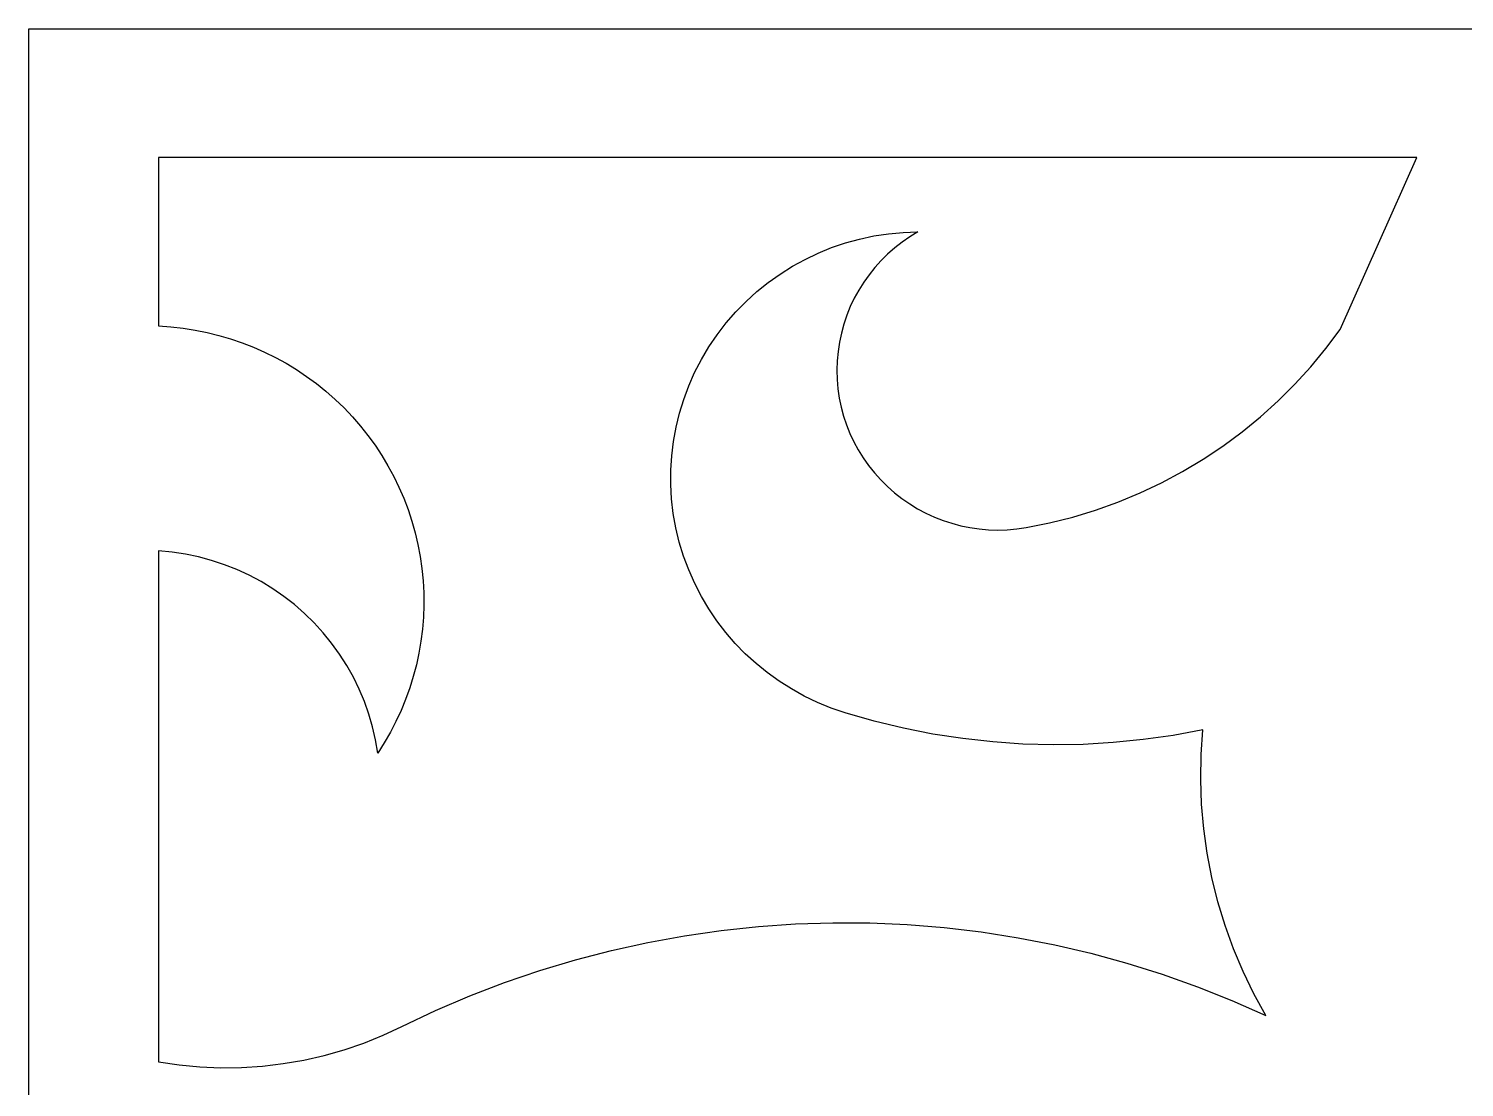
# Model space of a CAD drawing. Header units: centimetres. Extents: x -2.18 to 2.18, y -4.26 to 4.26.
# Drawn here: x -2.176 to -0.723, y 3.189 to 4.261 of the extents above; entities that cross this region are included whole.
import ezdxf

# ---------------------------------------------------------------- set-up
doc = ezdxf.new("R2010")
doc.units = ezdxf.units.CM
doc.header["$MEASUREMENT"] = 0
doc.layers.add('Layer 1', color=7, linetype='Continuous')

msp = doc.modelspace()

# ---------------------------------------------------------------- linework, layer by layer
at = {"layer": 'Layer 1', "color": 242}
for points, knots in [([(2.17582, -4.26054), (2.17582, -4.26054), (2.17582, 4.26053), (2.17582, 4.26053), (2.17582, 4.26053), (2.17582, 4.26053), (-2.17581, 4.26053), (-2.17581, 4.26053), (-2.17581, 4.26053), (-2.17581, 4.26053), (-2.17581, -4.26054), (-2.17581, -4.26054), (-2.17581, -4.26054), (-2.17581, -4.26054), (2.17582, -4.26054), (2.17582, -4.26054)], [0, 0, 0, 0, 0.2, 0.2, 0.2, 0.2, 0.4, 0.4, 0.4, 0.4, 0.6, 0.6, 0.6, 0.6, 1, 1, 1, 1]), ([(-0.93612, 3.28355), (-0.93612, 3.28355), (-0.92403, 3.26152), (-0.92403, 3.26152), (-0.92403, 3.26152), (-0.92403, 3.26152), (-0.95848, 3.27679), (-0.95848, 3.27679), (-0.95848, 3.27679), (-0.95848, 3.27679), (-0.99343, 3.29074), (-0.99343, 3.29074), (-0.99343, 3.29074), (-0.99343, 3.29074), (-1.02891, 3.30337), (-1.02891, 3.30337), (-1.02891, 3.30337), (-1.02891, 3.30337), (-1.06478, 3.31467), (-1.06478, 3.31467), (-1.06478, 3.31467), (-1.06478, 3.31467), (-1.10107, 3.32462), (-1.10107, 3.32462), (-1.10107, 3.32462), (-1.10107, 3.32462), (-1.13776, 3.33321), (-1.13776, 3.33321), (-1.13776, 3.33321), (-1.13776, 3.33321), (-1.17475, 3.34043), (-1.17475, 3.34043), (-1.17475, 3.34043), (-1.17475, 3.34043), (-1.21203, 3.34627), (-1.21203, 3.34627), (-1.21203, 3.34627), (-1.21203, 3.34627), (-1.24947, 3.35071), (-1.24947, 3.35071), (-1.24947, 3.35071), (-1.24947, 3.35071), (-1.28705, 3.35375), (-1.28705, 3.35375), (-1.28705, 3.35375), (-1.28705, 3.35375), (-1.32469, 3.35539), (-1.32469, 3.35539), (-1.32469, 3.35539), (-1.32469, 3.35539), (-1.36236, 3.35562), (-1.36236, 3.35562), (-1.36236, 3.35562), (-1.36236, 3.35562), (-1.40001, 3.35444), (-1.40001, 3.35444), (-1.40001, 3.35444), (-1.40001, 3.35444), (-1.43758, 3.35185), (-1.43758, 3.35185), (-1.43758, 3.35185), (-1.43758, 3.35185), (-1.47506, 3.34787), (-1.47506, 3.34787), (-1.47506, 3.34787), (-1.47506, 3.34787), (-1.51241, 3.34248), (-1.51241, 3.34248), (-1.51241, 3.34248), (-1.51241, 3.34248), (-1.54952, 3.3357), (-1.54952, 3.3357), (-1.54952, 3.3357), (-1.54952, 3.3357), (-1.58631, 3.32755), (-1.58631, 3.32755), (-1.58631, 3.32755), (-1.58631, 3.32755), (-1.62274, 3.31803), (-1.62274, 3.31803), (-1.62274, 3.31803), (-1.62274, 3.31803), (-1.65877, 3.30718), (-1.65877, 3.30718), (-1.65877, 3.30718), (-1.65877, 3.30718), (-1.69438, 3.29498), (-1.69438, 3.29498), (-1.69438, 3.29498), (-1.69438, 3.29498), (-1.72949, 3.28146), (-1.72949, 3.28146), (-1.72949, 3.28146), (-1.72949, 3.28146), (-1.76408, 3.26663), (-1.76408, 3.26663), (-1.76408, 3.26663), (-1.76408, 3.26663), (-1.79814, 3.25049), (-1.79814, 3.25049), (-1.79814, 3.25049), (-1.79814, 3.25049), (-1.81725, 3.24162), (-1.81725, 3.24162), (-1.81725, 3.24162), (-1.81725, 3.24162), (-1.8368, 3.23377), (-1.8368, 3.23377), (-1.8368, 3.23377), (-1.8368, 3.23377), (-1.85674, 3.22696), (-1.85674, 3.22696), (-1.85674, 3.22696), (-1.85674, 3.22696), (-1.87703, 3.22121), (-1.87703, 3.22121), (-1.87703, 3.22121), (-1.87703, 3.22121), (-1.8976, 3.21653), (-1.8976, 3.21653), (-1.8976, 3.21653), (-1.8976, 3.21653), (-1.91839, 3.21295), (-1.91839, 3.21295), (-1.91839, 3.21295), (-1.91839, 3.21295), (-1.93931, 3.21046), (-1.93931, 3.21046), (-1.93931, 3.21046), (-1.93931, 3.21046), (-1.96037, 3.20908), (-1.96037, 3.20908), (-1.96037, 3.20908), (-1.96037, 3.20908), (-1.98149, 3.20882), (-1.98149, 3.20882), (-1.98149, 3.20882), (-1.98149, 3.20882), (-2.00254, 3.20966), (-2.00254, 3.20966), (-2.00254, 3.20966), (-2.00254, 3.20966), (-2.02356, 3.21161), (-2.02356, 3.21161), (-2.02356, 3.21161), (-2.02356, 3.21161), (-2.04442, 3.21467), (-2.04442, 3.21467), (-2.04442, 3.21467), (-2.04442, 3.21467), (-2.04442, 3.73203), (-2.04442, 3.73203), (-2.04442, 3.73203), (-2.04442, 3.73203), (-2.03076, 3.73074), (-2.03076, 3.73074), (-2.03076, 3.73074), (-2.03076, 3.73074), (-2.01726, 3.72868), (-2.01726, 3.72868), (-2.01726, 3.72868), (-2.01726, 3.72868), (-2.00389, 3.72586), (-2.00389, 3.72586), (-2.00389, 3.72586), (-2.00389, 3.72586), (-1.99072, 3.72231), (-1.99072, 3.72231), (-1.99072, 3.72231), (-1.99072, 3.72231), (-1.97778, 3.71802), (-1.97778, 3.71802), (-1.97778, 3.71802), (-1.97778, 3.71802), (-1.9651, 3.713), (-1.9651, 3.713), (-1.9651, 3.713), (-1.9651, 3.713), (-1.95271, 3.70727), (-1.95271, 3.70727), (-1.95271, 3.70727), (-1.95271, 3.70727), (-1.94066, 3.70082), (-1.94066, 3.70082), (-1.94066, 3.70082), (-1.94066, 3.70082), (-1.92896, 3.69371), (-1.92896, 3.69371), (-1.92896, 3.69371), (-1.92896, 3.69371), (-1.91773, 3.68596), (-1.91773, 3.68596), (-1.91773, 3.68596), (-1.91773, 3.68596), (-1.90699, 3.67761), (-1.90699, 3.67761), (-1.90699, 3.67761), (-1.90699, 3.67761), (-1.89677, 3.66869), (-1.89677, 3.66869), (-1.89677, 3.66869), (-1.89677, 3.66869), (-1.88705, 3.65919), (-1.88705, 3.65919), (-1.88705, 3.65919), (-1.88705, 3.65919), (-1.87789, 3.64915), (-1.87789, 3.64915), (-1.87789, 3.64915), (-1.87789, 3.64915), (-1.86932, 3.6386), (-1.86932, 3.6386), (-1.86932, 3.6386), (-1.86932, 3.6386), (-1.86134, 3.62755), (-1.86134, 3.62755), (-1.86134, 3.62755), (-1.86134, 3.62755), (-1.85401, 3.61607), (-1.85401, 3.61607), (-1.85401, 3.61607), (-1.85401, 3.61607), (-1.84737, 3.60422), (-1.84737, 3.60422), (-1.84737, 3.60422), (-1.84737, 3.60422), (-1.84146, 3.59204), (-1.84146, 3.59204), (-1.84146, 3.59204), (-1.84146, 3.59204), (-1.83624, 3.57956), (-1.83624, 3.57956), (-1.83624, 3.57956), (-1.83624, 3.57956), (-1.83174, 3.5668), (-1.83174, 3.5668), (-1.83174, 3.5668), (-1.83174, 3.5668), (-1.82796, 3.55379), (-1.82796, 3.55379), (-1.82796, 3.55379), (-1.82796, 3.55379), (-1.82494, 3.54057), (-1.82494, 3.54057), (-1.82494, 3.54057), (-1.82494, 3.54057), (-1.82271, 3.52717), (-1.82271, 3.52717), (-1.82271, 3.52717), (-1.82271, 3.52717), (-1.81604, 3.53763), (-1.81604, 3.53763), (-1.81604, 3.53763), (-1.81604, 3.53763), (-1.8099, 3.54832), (-1.8099, 3.54832), (-1.8099, 3.54832), (-1.8099, 3.54832), (-1.80425, 3.55925), (-1.80425, 3.55925), (-1.80425, 3.55925), (-1.80425, 3.55925), (-1.79909, 3.57038), (-1.79909, 3.57038), (-1.79909, 3.57038), (-1.79909, 3.57038), (-1.79446, 3.58171), (-1.79446, 3.58171), (-1.79446, 3.58171), (-1.79446, 3.58171), (-1.79032, 3.59321), (-1.79032, 3.59321), (-1.79032, 3.59321), (-1.79032, 3.59321), (-1.78671, 3.60487), (-1.78671, 3.60487), (-1.78671, 3.60487), (-1.78671, 3.60487), (-1.78359, 3.61667), (-1.78359, 3.61667), (-1.78359, 3.61667), (-1.78359, 3.61667), (-1.78102, 3.62859), (-1.78102, 3.62859), (-1.78102, 3.62859), (-1.78102, 3.62859), (-1.77896, 3.64062), (-1.77896, 3.64062), (-1.77896, 3.64062), (-1.77896, 3.64062), (-1.77744, 3.65274), (-1.77744, 3.65274), (-1.77744, 3.65274), (-1.77744, 3.65274), (-1.77646, 3.66493), (-1.77646, 3.66493), (-1.77646, 3.66493), (-1.77646, 3.66493), (-1.77603, 3.67717), (-1.77603, 3.67717), (-1.77603, 3.67717), (-1.77603, 3.67717), (-1.77613, 3.68945), (-1.77613, 3.68945), (-1.77613, 3.68945), (-1.77613, 3.68945), (-1.77676, 3.70174), (-1.77676, 3.70174), (-1.77676, 3.70174), (-1.77676, 3.70174), (-1.77797, 3.71404), (-1.77797, 3.71404), (-1.77797, 3.71404), (-1.77797, 3.71404), (-1.77971, 3.72628), (-1.77971, 3.72628), (-1.77971, 3.72628), (-1.77971, 3.72628), (-1.78201, 3.73838), (-1.78201, 3.73838), (-1.78201, 3.73838), (-1.78201, 3.73838), (-1.7848, 3.75034), (-1.7848, 3.75034), (-1.7848, 3.75034), (-1.7848, 3.75034), (-1.78815, 3.76213), (-1.78815, 3.76213), (-1.78815, 3.76213), (-1.78815, 3.76213), (-1.792, 3.77375), (-1.792, 3.77375), (-1.792, 3.77375), (-1.792, 3.77375), (-1.79633, 3.78518), (-1.79633, 3.78518), (-1.79633, 3.78518), (-1.79633, 3.78518), (-1.80119, 3.79639), (-1.80119, 3.79639), (-1.80119, 3.79639), (-1.80119, 3.79639), (-1.80651, 3.80738), (-1.80651, 3.80738), (-1.80651, 3.80738), (-1.80651, 3.80738), (-1.81233, 3.81813), (-1.81233, 3.81813), (-1.81233, 3.81813), (-1.81233, 3.81813), (-1.8186, 3.82862), (-1.8186, 3.82862), (-1.8186, 3.82862), (-1.8186, 3.82862), (-1.82537, 3.83883), (-1.82537, 3.83883), (-1.82537, 3.83883), (-1.82537, 3.83883), (-1.83256, 3.84876), (-1.83256, 3.84876), (-1.83256, 3.84876), (-1.83256, 3.84876), (-1.84021, 3.85838), (-1.84021, 3.85838), (-1.84021, 3.85838), (-1.84021, 3.85838), (-1.84829, 3.86769), (-1.84829, 3.86769), (-1.84829, 3.86769), (-1.84829, 3.86769), (-1.8568, 3.87665), (-1.8568, 3.87665), (-1.8568, 3.87665), (-1.8568, 3.87665), (-1.86574, 3.88527), (-1.86574, 3.88527), (-1.86574, 3.88527), (-1.86574, 3.88527), (-1.87506, 3.89348), (-1.87506, 3.89348), (-1.87506, 3.89348), (-1.87506, 3.89348), (-1.88472, 3.90126), (-1.88472, 3.90126), (-1.88472, 3.90126), (-1.88472, 3.90126), (-1.89464, 3.90857), (-1.89464, 3.90857), (-1.89464, 3.90857), (-1.89464, 3.90857), (-1.90489, 3.91544), (-1.90489, 3.91544), (-1.90489, 3.91544), (-1.90489, 3.91544), (-1.9154, 3.92183), (-1.9154, 3.92183), (-1.9154, 3.92183), (-1.9154, 3.92183), (-1.92617, 3.92777), (-1.92617, 3.92777), (-1.92617, 3.92777), (-1.92617, 3.92777), (-1.93718, 3.93322), (-1.93718, 3.93322), (-1.93718, 3.93322), (-1.93718, 3.93322), (-1.94841, 3.93818), (-1.94841, 3.93818), (-1.94841, 3.93818), (-1.94841, 3.93818), (-1.95988, 3.94266), (-1.95988, 3.94266), (-1.95988, 3.94266), (-1.95988, 3.94266), (-1.9715, 3.94664), (-1.9715, 3.94664), (-1.9715, 3.94664), (-1.9715, 3.94664), (-1.98333, 3.95011), (-1.98333, 3.95011), (-1.98333, 3.95011), (-1.98333, 3.95011), (-1.99528, 3.95307), (-1.99528, 3.95307), (-1.99528, 3.95307), (-1.99528, 3.95307), (-2.0074, 3.95551), (-2.0074, 3.95551), (-2.0074, 3.95551), (-2.0074, 3.95551), (-2.01962, 3.95743), (-2.01962, 3.95743), (-2.01962, 3.95743), (-2.01962, 3.95743), (-2.03197, 3.95881), (-2.03197, 3.95881), (-2.03197, 3.95881), (-2.03197, 3.95881), (-2.04442, 3.95965), (-2.04442, 3.95965), (-2.04442, 3.95965), (-2.04442, 3.95965), (-2.04442, 4.13032), (-2.04442, 4.13032), (-2.04442, 4.13032), (-2.04442, 4.13032), (-0.77139, 4.13032), (-0.77139, 4.13032), (-0.77139, 4.13032), (-0.77139, 4.13032), (-0.84894, 3.95622), (-0.84894, 3.95622), (-0.84894, 3.95622), (-0.84894, 3.95622), (-0.86329, 3.93693), (-0.86329, 3.93693), (-0.86329, 3.93693), (-0.86329, 3.93693), (-0.8786, 3.91839), (-0.8786, 3.91839), (-0.8786, 3.91839), (-0.8786, 3.91839), (-0.89476, 3.90064), (-0.89476, 3.90064), (-0.89476, 3.90064), (-0.89476, 3.90064), (-0.91178, 3.88369), (-0.91178, 3.88369), (-0.91178, 3.88369), (-0.91178, 3.88369), (-0.92961, 3.8676), (-0.92961, 3.8676), (-0.92961, 3.8676), (-0.92961, 3.8676), (-0.9482, 3.85237), (-0.9482, 3.85237), (-0.9482, 3.85237), (-0.9482, 3.85237), (-0.96758, 3.83806), (-0.96758, 3.83806), (-0.96758, 3.83806), (-0.96758, 3.83806), (-0.98765, 3.82467), (-0.98765, 3.82467), (-0.98765, 3.82467), (-0.98765, 3.82467), (-1.00838, 3.81228), (-1.00838, 3.81228), (-1.00838, 3.81228), (-1.00838, 3.81228), (-1.02966, 3.80092), (-1.02966, 3.80092), (-1.02966, 3.80092), (-1.02966, 3.80092), (-1.05144, 3.79064), (-1.05144, 3.79064), (-1.05144, 3.79064), (-1.05144, 3.79064), (-1.07371, 3.78142), (-1.07371, 3.78142), (-1.07371, 3.78142), (-1.07371, 3.78142), (-1.09637, 3.77329), (-1.09637, 3.77329), (-1.09637, 3.77329), (-1.09637, 3.77329), (-1.11946, 3.76626), (-1.11946, 3.76626), (-1.11946, 3.76626), (-1.11946, 3.76626), (-1.14285, 3.76036), (-1.14285, 3.76036), (-1.14285, 3.76036), (-1.14285, 3.76036), (-1.1666, 3.75559), (-1.1666, 3.75559), (-1.1666, 3.75559), (-1.1666, 3.75559), (-1.17612, 3.7542), (-1.17612, 3.7542), (-1.17612, 3.7542), (-1.17612, 3.7542), (-1.18568, 3.75337), (-1.18568, 3.75337), (-1.18568, 3.75337), (-1.18568, 3.75337), (-1.19521, 3.7531), (-1.19521, 3.7531), (-1.19521, 3.7531), (-1.19521, 3.7531), (-1.2047, 3.75339), (-1.2047, 3.75339), (-1.2047, 3.75339), (-1.2047, 3.75339), (-1.21413, 3.75421), (-1.21413, 3.75421), (-1.21413, 3.75421), (-1.21413, 3.75421), (-1.22346, 3.75557), (-1.22346, 3.75557), (-1.22346, 3.75557), (-1.22346, 3.75557), (-1.23269, 3.75746), (-1.23269, 3.75746), (-1.23269, 3.75746), (-1.23269, 3.75746), (-1.24178, 3.75988), (-1.24178, 3.75988), (-1.24178, 3.75988), (-1.24178, 3.75988), (-1.25072, 3.76281), (-1.25072, 3.76281), (-1.25072, 3.76281), (-1.25072, 3.76281), (-1.25949, 3.76625), (-1.25949, 3.76625), (-1.25949, 3.76625), (-1.25949, 3.76625), (-1.26806, 3.7702), (-1.26806, 3.7702), (-1.26806, 3.7702), (-1.26806, 3.7702), (-1.27641, 3.77463), (-1.27641, 3.77463), (-1.27641, 3.77463), (-1.27641, 3.77463), (-1.28448, 3.77956), (-1.28448, 3.77956), (-1.28448, 3.77956), (-1.28448, 3.77956), (-1.2923, 3.78497), (-1.2923, 3.78497), (-1.2923, 3.78497), (-1.2923, 3.78497), (-1.29982, 3.79085), (-1.29982, 3.79085), (-1.29982, 3.79085), (-1.29982, 3.79085), (-1.30702, 3.79721), (-1.30702, 3.79721), (-1.30702, 3.79721), (-1.30702, 3.79721), (-1.31382, 3.80397), (-1.31382, 3.80397), (-1.31382, 3.80397), (-1.31382, 3.80397), (-1.32019, 3.81107), (-1.32019, 3.81107), (-1.32019, 3.81107), (-1.32019, 3.81107), (-1.3261, 3.81849), (-1.3261, 3.81849), (-1.3261, 3.81849), (-1.3261, 3.81849), (-1.33152, 3.82622), (-1.33152, 3.82622), (-1.33152, 3.82622), (-1.33152, 3.82622), (-1.33645, 3.83421), (-1.33645, 3.83421), (-1.33645, 3.83421), (-1.33645, 3.83421), (-1.34092, 3.84245), (-1.34092, 3.84245), (-1.34092, 3.84245), (-1.34092, 3.84245), (-1.34489, 3.85093), (-1.34489, 3.85093), (-1.34489, 3.85093), (-1.34489, 3.85093), (-1.34837, 3.85961), (-1.34837, 3.85961), (-1.34837, 3.85961), (-1.34837, 3.85961), (-1.3513, 3.86847), (-1.3513, 3.86847), (-1.3513, 3.86847), (-1.3513, 3.86847), (-1.35376, 3.87749), (-1.35376, 3.87749), (-1.35376, 3.87749), (-1.35376, 3.87749), (-1.35566, 3.88666), (-1.35566, 3.88666), (-1.35566, 3.88666), (-1.35566, 3.88666), (-1.35701, 3.89594), (-1.35701, 3.89594), (-1.35701, 3.89594), (-1.35701, 3.89594), (-1.35787, 3.90531), (-1.35787, 3.90531), (-1.35787, 3.90531), (-1.35787, 3.90531), (-1.35813, 3.91475), (-1.35813, 3.91475), (-1.35813, 3.91475), (-1.35813, 3.91475), (-1.35783, 3.92424), (-1.35783, 3.92424), (-1.35783, 3.92424), (-1.35783, 3.92424), (-1.35698, 3.93376), (-1.35698, 3.93376), (-1.35698, 3.93376), (-1.35698, 3.93376), (-1.35556, 3.94321), (-1.35556, 3.94321), (-1.35556, 3.94321), (-1.35556, 3.94321), (-1.35359, 3.95251), (-1.35359, 3.95251), (-1.35359, 3.95251), (-1.35359, 3.95251), (-1.3511, 3.96162), (-1.3511, 3.96162), (-1.3511, 3.96162), (-1.3511, 3.96162), (-1.34808, 3.97054), (-1.34808, 3.97054), (-1.34808, 3.97054), (-1.34808, 3.97054), (-1.34453, 3.97925), (-1.34453, 3.97925), (-1.34453, 3.97925), (-1.34453, 3.97925), (-1.34052, 3.98771), (-1.34052, 3.98771), (-1.34052, 3.98771), (-1.34052, 3.98771), (-1.33602, 3.99591), (-1.33602, 3.99591), (-1.33602, 3.99591), (-1.33602, 3.99591), (-1.33103, 4.00385), (-1.33103, 4.00385), (-1.33103, 4.00385), (-1.33103, 4.00385), (-1.32561, 4.01148), (-1.32561, 4.01148), (-1.32561, 4.01148), (-1.32561, 4.01148), (-1.31976, 4.01879), (-1.31976, 4.01879), (-1.31976, 4.01879), (-1.31976, 4.01879), (-1.31346, 4.02577), (-1.31346, 4.02577), (-1.31346, 4.02577), (-1.31346, 4.02577), (-1.30676, 4.03239), (-1.30676, 4.03239), (-1.30676, 4.03239), (-1.30676, 4.03239), (-1.29966, 4.03863), (-1.29966, 4.03863), (-1.29966, 4.03863), (-1.29966, 4.03863), (-1.29217, 4.04448), (-1.29217, 4.04448), (-1.29217, 4.04448), (-1.29217, 4.04448), (-1.28432, 4.0499), (-1.28432, 4.0499), (-1.28432, 4.0499), (-1.28432, 4.0499), (-1.27608, 4.05489), (-1.27608, 4.05489), (-1.27608, 4.05489), (-1.27608, 4.05489), (-1.29115, 4.05438), (-1.29115, 4.05438), (-1.29115, 4.05438), (-1.29115, 4.05438), (-1.30606, 4.05298), (-1.30606, 4.05298), (-1.30606, 4.05298), (-1.30606, 4.05298), (-1.32078, 4.05072), (-1.32078, 4.05072), (-1.32078, 4.05072), (-1.32078, 4.05072), (-1.33527, 4.04761), (-1.33527, 4.04761), (-1.33527, 4.04761), (-1.33527, 4.04761), (-1.34949, 4.04367), (-1.34949, 4.04367), (-1.34949, 4.04367), (-1.34949, 4.04367), (-1.36345, 4.03893), (-1.36345, 4.03893), (-1.36345, 4.03893), (-1.36345, 4.03893), (-1.37705, 4.03339), (-1.37705, 4.03339), (-1.37705, 4.03339), (-1.37705, 4.03339), (-1.39032, 4.02708), (-1.39032, 4.02708), (-1.39032, 4.02708), (-1.39032, 4.02708), (-1.40319, 4.02001), (-1.40319, 4.02001), (-1.40319, 4.02001), (-1.40319, 4.02001), (-1.41561, 4.01219), (-1.41561, 4.01219), (-1.41561, 4.01219), (-1.41561, 4.01219), (-1.4276, 4.00367), (-1.4276, 4.00367), (-1.4276, 4.00367), (-1.4276, 4.00367), (-1.43906, 3.99443), (-1.43906, 3.99443), (-1.43906, 3.99443), (-1.43906, 3.99443), (-1.45, 3.98451), (-1.45, 3.98451), (-1.45, 3.98451), (-1.45, 3.98451), (-1.46038, 3.97392), (-1.46038, 3.97392), (-1.46038, 3.97392), (-1.46038, 3.97392), (-1.47013, 3.96268), (-1.47013, 3.96268), (-1.47013, 3.96268), (-1.47013, 3.96268), (-1.47927, 3.9508), (-1.47927, 3.9508), (-1.47927, 3.9508), (-1.47927, 3.9508), (-1.48767, 3.93841), (-1.48767, 3.93841), (-1.48767, 3.93841), (-1.48767, 3.93841), (-1.49526, 3.92562), (-1.49526, 3.92562), (-1.49526, 3.92562), (-1.49526, 3.92562), (-1.50203, 3.91248), (-1.50203, 3.91248), (-1.50203, 3.91248), (-1.50203, 3.91248), (-1.50797, 3.89902), (-1.50797, 3.89902), (-1.50797, 3.89902), (-1.50797, 3.89902), (-1.5131, 3.88528), (-1.5131, 3.88528), (-1.5131, 3.88528), (-1.5131, 3.88528), (-1.5174, 3.8713), (-1.5174, 3.8713), (-1.5174, 3.8713), (-1.5174, 3.8713), (-1.52085, 3.85712), (-1.52085, 3.85712), (-1.52085, 3.85712), (-1.52085, 3.85712), (-1.52344, 3.84278), (-1.52344, 3.84278), (-1.52344, 3.84278), (-1.52344, 3.84278), (-1.52522, 3.8283), (-1.52522, 3.8283), (-1.52522, 3.8283), (-1.52522, 3.8283), (-1.5261, 3.81374), (-1.5261, 3.81374), (-1.5261, 3.81374), (-1.5261, 3.81374), (-1.52614, 3.79913), (-1.52614, 3.79913), (-1.52614, 3.79913), (-1.52614, 3.79913), (-1.52532, 3.7845), (-1.52532, 3.7845), (-1.52532, 3.7845), (-1.52532, 3.7845), (-1.52361, 3.7699), (-1.52361, 3.7699), (-1.52361, 3.7699), (-1.52361, 3.7699), (-1.52101, 3.75537), (-1.52101, 3.75537), (-1.52101, 3.75537), (-1.52101, 3.75537), (-1.51756, 3.74094), (-1.51756, 3.74094), (-1.51756, 3.74094), (-1.51756, 3.74094), (-1.5132, 3.72665), (-1.5132, 3.72665), (-1.5132, 3.72665), (-1.5132, 3.72665), (-1.50797, 3.71265), (-1.50797, 3.71265), (-1.50797, 3.71265), (-1.50797, 3.71265), (-1.50196, 3.69906), (-1.50196, 3.69906), (-1.50196, 3.69906), (-1.50196, 3.69906), (-1.4952, 3.68591), (-1.4952, 3.68591), (-1.4952, 3.68591), (-1.4952, 3.68591), (-1.48767, 3.67325), (-1.48767, 3.67325), (-1.48767, 3.67325), (-1.48767, 3.67325), (-1.47943, 3.66109), (-1.47943, 3.66109), (-1.47943, 3.66109), (-1.47943, 3.66109), (-1.47053, 3.64945), (-1.47053, 3.64945), (-1.47053, 3.64945), (-1.47053, 3.64945), (-1.46094, 3.63837), (-1.46094, 3.63837), (-1.46094, 3.63837), (-1.46094, 3.63837), (-1.45076, 3.62787), (-1.45076, 3.62787), (-1.45076, 3.62787), (-1.45076, 3.62787), (-1.43995, 3.61798), (-1.43995, 3.61798), (-1.43995, 3.61798), (-1.43995, 3.61798), (-1.42855, 3.60873), (-1.42855, 3.60873), (-1.42855, 3.60873), (-1.42855, 3.60873), (-1.41663, 3.60014), (-1.41663, 3.60014), (-1.41663, 3.60014), (-1.41663, 3.60014), (-1.40418, 3.59224), (-1.40418, 3.59224), (-1.40418, 3.59224), (-1.40418, 3.59224), (-1.39127, 3.58505), (-1.39127, 3.58505), (-1.39127, 3.58505), (-1.39127, 3.58505), (-1.37787, 3.5786), (-1.37787, 3.5786), (-1.37787, 3.5786), (-1.37787, 3.5786), (-1.36404, 3.57293), (-1.36404, 3.57293), (-1.36404, 3.57293), (-1.36404, 3.57293), (-1.34978, 3.56807), (-1.34978, 3.56807), (-1.34978, 3.56807), (-1.34978, 3.56807), (-1.32045, 3.55966), (-1.32045, 3.55966), (-1.32045, 3.55966), (-1.32045, 3.55966), (-1.29082, 3.55251), (-1.29082, 3.55251), (-1.29082, 3.55251), (-1.29082, 3.55251), (-1.2609, 3.5466), (-1.2609, 3.5466), (-1.2609, 3.5466), (-1.2609, 3.5466), (-1.23072, 3.54195), (-1.23072, 3.54195), (-1.23072, 3.54195), (-1.23072, 3.54195), (-1.2004, 3.53858), (-1.2004, 3.53858), (-1.2004, 3.53858), (-1.2004, 3.53858), (-1.16995, 3.53648), (-1.16995, 3.53648), (-1.16995, 3.53648), (-1.16995, 3.53648), (-1.13944, 3.53567), (-1.13944, 3.53567), (-1.13944, 3.53567), (-1.13944, 3.53567), (-1.10892, 3.53614), (-1.10892, 3.53614), (-1.10892, 3.53614), (-1.10892, 3.53614), (-1.07844, 3.53789), (-1.07844, 3.53789), (-1.07844, 3.53789), (-1.07844, 3.53789), (-1.04809, 3.54093), (-1.04809, 3.54093), (-1.04809, 3.54093), (-1.04809, 3.54093), (-1.01787, 3.54522), (-1.01787, 3.54522), (-1.01787, 3.54522), (-1.01787, 3.54522), (-0.98785, 3.5508), (-0.98785, 3.5508), (-0.98785, 3.5508), (-0.98785, 3.5508), (-0.98956, 3.52577), (-0.98956, 3.52577), (-0.98956, 3.52577), (-0.98956, 3.52577), (-0.98999, 3.50072), (-0.98999, 3.50072), (-0.98999, 3.50072), (-0.98999, 3.50072), (-0.9891, 3.47567), (-0.9891, 3.47567), (-0.9891, 3.47567), (-0.9891, 3.47567), (-0.9869, 3.45069), (-0.9869, 3.45069), (-0.9869, 3.45069), (-0.9869, 3.45069), (-0.98342, 3.42585), (-0.98342, 3.42585), (-0.98342, 3.42585), (-0.98342, 3.42585), (-0.97865, 3.40123), (-0.97865, 3.40123), (-0.97865, 3.40123), (-0.97865, 3.40123), (-0.97261, 3.3769), (-0.97261, 3.3769), (-0.97261, 3.3769), (-0.97261, 3.3769), (-0.96532, 3.35289), (-0.96532, 3.35289), (-0.96532, 3.35289), (-0.96532, 3.35289), (-0.95678, 3.32928), (-0.95678, 3.32928), (-0.95678, 3.32928), (-0.95678, 3.32928), (-0.94705, 3.30615), (-0.94705, 3.30615), (-0.94705, 3.30615), (-0.94705, 3.30615), (-0.93612, 3.28355), (-0.93612, 3.28355)], [0, 0, 0, 0, 0.0040161, 0.0040161, 0.0040161, 0.0040161, 0.0080321, 0.0080321, 0.0080321, 0.0080321, 0.0120482, 0.0120482, 0.0120482, 0.0120482, 0.0160643, 0.0160643, 0.0160643, 0.0160643, 0.0200803, 0.0200803, 0.0200803, 0.0200803, 0.0240964, 0.0240964, 0.0240964, 0.0240964, 0.0281124, 0.0281124, 0.0281124, 0.0281124, 0.0321285, 0.0321285, 0.0321285, 0.0321285, 0.0361446, 0.0361446, 0.0361446, 0.0361446, 0.0401606, 0.0401606, 0.0401606, 0.0401606, 0.0441767, 0.0441767, 0.0441767, 0.0441767, 0.0481928, 0.0481928, 0.0481928, 0.0481928, 0.0522088, 0.0522088, 0.0522088, 0.0522088, 0.0562249, 0.0562249, 0.0562249, 0.0562249, 0.060241, 0.060241, 0.060241, 0.060241, 0.064257, 0.064257, 0.064257, 0.064257, 0.0682731, 0.0682731, 0.0682731, 0.0682731, 0.0722892, 0.0722892, 0.0722892, 0.0722892, 0.0763052, 0.0763052, 0.0763052, 0.0763052, 0.0803213, 0.0803213, 0.0803213, 0.0803213, 0.0843373, 0.0843373, 0.0843373, 0.0843373, 0.0883534, 0.0883534, 0.0883534, 0.0883534, 0.0923695, 0.0923695, 0.0923695, 0.0923695, 0.0963855, 0.0963855, 0.0963855, 0.0963855, 0.1004016, 0.1004016, 0.1004016, 0.1004016, 0.1044177, 0.1044177, 0.1044177, 0.1044177, 0.1084337, 0.1084337, 0.1084337, 0.1084337, 0.1124498, 0.1124498, 0.1124498, 0.1124498, 0.1164659, 0.1164659, 0.1164659, 0.1164659, 0.1204819, 0.1204819, 0.1204819, 0.1204819, 0.124498, 0.124498, 0.124498, 0.124498, 0.1285141, 0.1285141, 0.1285141, 0.1285141, 0.1325301, 0.1325301, 0.1325301, 0.1325301, 0.1365462, 0.1365462, 0.1365462, 0.1365462, 0.1405622, 0.1405622, 0.1405622, 0.1405622, 0.1445783, 0.1445783, 0.1445783, 0.1445783, 0.1485944, 0.1485944, 0.1485944, 0.1485944, 0.1526104, 0.1526104, 0.1526104, 0.1526104, 0.1566265, 0.1566265, 0.1566265, 0.1566265, 0.1606426, 0.1606426, 0.1606426, 0.1606426, 0.1646586, 0.1646586, 0.1646586, 0.1646586, 0.1686747, 0.1686747, 0.1686747, 0.1686747, 0.1726908, 0.1726908, 0.1726908, 0.1726908, 0.1767068, 0.1767068, 0.1767068, 0.1767068, 0.1807229, 0.1807229, 0.1807229, 0.1807229, 0.184739, 0.184739, 0.184739, 0.184739, 0.188755, 0.188755, 0.188755, 0.188755, 0.1927711, 0.1927711, 0.1927711, 0.1927711, 0.1967871, 0.1967871, 0.1967871, 0.1967871, 0.2008032, 0.2008032, 0.2008032, 0.2008032, 0.2048193, 0.2048193, 0.2048193, 0.2048193, 0.2088353, 0.2088353, 0.2088353, 0.2088353, 0.2128514, 0.2128514, 0.2128514, 0.2128514, 0.2168675, 0.2168675, 0.2168675, 0.2168675, 0.2208835, 0.2208835, 0.2208835, 0.2208835, 0.2248996, 0.2248996, 0.2248996, 0.2248996, 0.2289157, 0.2289157, 0.2289157, 0.2289157, 0.2329317, 0.2329317, 0.2329317, 0.2329317, 0.2369478, 0.2369478, 0.2369478, 0.2369478, 0.2409639, 0.2409639, 0.2409639, 0.2409639, 0.2449799, 0.2449799, 0.2449799, 0.2449799, 0.248996, 0.248996, 0.248996, 0.248996, 0.253012, 0.253012, 0.253012, 0.253012, 0.2570281, 0.2570281, 0.2570281, 0.2570281, 0.2610442, 0.2610442, 0.2610442, 0.2610442, 0.2650602, 0.2650602, 0.2650602, 0.2650602, 0.2690763, 0.2690763, 0.2690763, 0.2690763, 0.2730924, 0.2730924, 0.2730924, 0.2730924, 0.2771084, 0.2771084, 0.2771084, 0.2771084, 0.2811245, 0.2811245, 0.2811245, 0.2811245, 0.2851406, 0.2851406, 0.2851406, 0.2851406, 0.2891566, 0.2891566, 0.2891566, 0.2891566, 0.2931727, 0.2931727, 0.2931727, 0.2931727, 0.2971888, 0.2971888, 0.2971888, 0.2971888, 0.3012048, 0.3012048, 0.3012048, 0.3012048, 0.3052209, 0.3052209, 0.3052209, 0.3052209, 0.3092369, 0.3092369, 0.3092369, 0.3092369, 0.313253, 0.313253, 0.313253, 0.313253, 0.3172691, 0.3172691, 0.3172691, 0.3172691, 0.3212851, 0.3212851, 0.3212851, 0.3212851, 0.3253012, 0.3253012, 0.3253012, 0.3253012, 0.3293173, 0.3293173, 0.3293173, 0.3293173, 0.3333333, 0.3333333, 0.3333333, 0.3333333, 0.3373494, 0.3373494, 0.3373494, 0.3373494, 0.3413655, 0.3413655, 0.3413655, 0.3413655, 0.3453815, 0.3453815, 0.3453815, 0.3453815, 0.3493976, 0.3493976, 0.3493976, 0.3493976, 0.3534137, 0.3534137, 0.3534137, 0.3534137, 0.3574297, 0.3574297, 0.3574297, 0.3574297, 0.3614458, 0.3614458, 0.3614458, 0.3614458, 0.3654618, 0.3654618, 0.3654618, 0.3654618, 0.3694779, 0.3694779, 0.3694779, 0.3694779, 0.373494, 0.373494, 0.373494, 0.373494, 0.37751, 0.37751, 0.37751, 0.37751, 0.3815261, 0.3815261, 0.3815261, 0.3815261, 0.3855422, 0.3855422, 0.3855422, 0.3855422, 0.3895582, 0.3895582, 0.3895582, 0.3895582, 0.3935743, 0.3935743, 0.3935743, 0.3935743, 0.3975904, 0.3975904, 0.3975904, 0.3975904, 0.4016064, 0.4016064, 0.4016064, 0.4016064, 0.4056225, 0.4056225, 0.4056225, 0.4056225, 0.4096386, 0.4096386, 0.4096386, 0.4096386, 0.4136546, 0.4136546, 0.4136546, 0.4136546, 0.4176707, 0.4176707, 0.4176707, 0.4176707, 0.4216867, 0.4216867, 0.4216867, 0.4216867, 0.4257028, 0.4257028, 0.4257028, 0.4257028, 0.4297189, 0.4297189, 0.4297189, 0.4297189, 0.4337349, 0.4337349, 0.4337349, 0.4337349, 0.437751, 0.437751, 0.437751, 0.437751, 0.4417671, 0.4417671, 0.4417671, 0.4417671, 0.4457831, 0.4457831, 0.4457831, 0.4457831, 0.4497992, 0.4497992, 0.4497992, 0.4497992, 0.4538153, 0.4538153, 0.4538153, 0.4538153, 0.4578313, 0.4578313, 0.4578313, 0.4578313, 0.4618474, 0.4618474, 0.4618474, 0.4618474, 0.4658635, 0.4658635, 0.4658635, 0.4658635, 0.4698795, 0.4698795, 0.4698795, 0.4698795, 0.4738956, 0.4738956, 0.4738956, 0.4738956, 0.4779116, 0.4779116, 0.4779116, 0.4779116, 0.4819277, 0.4819277, 0.4819277, 0.4819277, 0.4859438, 0.4859438, 0.4859438, 0.4859438, 0.4899598, 0.4899598, 0.4899598, 0.4899598, 0.4939759, 0.4939759, 0.4939759, 0.4939759, 0.497992, 0.497992, 0.497992, 0.497992, 0.502008, 0.502008, 0.502008, 0.502008, 0.5060241, 0.5060241, 0.5060241, 0.5060241, 0.5100402, 0.5100402, 0.5100402, 0.5100402, 0.5140562, 0.5140562, 0.5140562, 0.5140562, 0.5180723, 0.5180723, 0.5180723, 0.5180723, 0.5220884, 0.5220884, 0.5220884, 0.5220884, 0.5261044, 0.5261044, 0.5261044, 0.5261044, 0.5301205, 0.5301205, 0.5301205, 0.5301205, 0.5341365, 0.5341365, 0.5341365, 0.5341365, 0.5381526, 0.5381526, 0.5381526, 0.5381526, 0.5421687, 0.5421687, 0.5421687, 0.5421687, 0.5461847, 0.5461847, 0.5461847, 0.5461847, 0.5502008, 0.5502008, 0.5502008, 0.5502008, 0.5542169, 0.5542169, 0.5542169, 0.5542169, 0.5582329, 0.5582329, 0.5582329, 0.5582329, 0.562249, 0.562249, 0.562249, 0.562249, 0.5662651, 0.5662651, 0.5662651, 0.5662651, 0.5702811, 0.5702811, 0.5702811, 0.5702811, 0.5742972, 0.5742972, 0.5742972, 0.5742972, 0.5783133, 0.5783133, 0.5783133, 0.5783133, 0.5823293, 0.5823293, 0.5823293, 0.5823293, 0.5863454, 0.5863454, 0.5863454, 0.5863454, 0.5903614, 0.5903614, 0.5903614, 0.5903614, 0.5943775, 0.5943775, 0.5943775, 0.5943775, 0.5983936, 0.5983936, 0.5983936, 0.5983936, 0.6024096, 0.6024096, 0.6024096, 0.6024096, 0.6064257, 0.6064257, 0.6064257, 0.6064257, 0.6104418, 0.6104418, 0.6104418, 0.6104418, 0.6144578, 0.6144578, 0.6144578, 0.6144578, 0.6184739, 0.6184739, 0.6184739, 0.6184739, 0.62249, 0.62249, 0.62249, 0.62249, 0.626506, 0.626506, 0.626506, 0.626506, 0.6305221, 0.6305221, 0.6305221, 0.6305221, 0.6345382, 0.6345382, 0.6345382, 0.6345382, 0.6385542, 0.6385542, 0.6385542, 0.6385542, 0.6425703, 0.6425703, 0.6425703, 0.6425703, 0.6465863, 0.6465863, 0.6465863, 0.6465863, 0.6506024, 0.6506024, 0.6506024, 0.6506024, 0.6546185, 0.6546185, 0.6546185, 0.6546185, 0.6586345, 0.6586345, 0.6586345, 0.6586345, 0.6626506, 0.6626506, 0.6626506, 0.6626506, 0.6666667, 0.6666667, 0.6666667, 0.6666667, 0.6706827, 0.6706827, 0.6706827, 0.6706827, 0.6746988, 0.6746988, 0.6746988, 0.6746988, 0.6787149, 0.6787149, 0.6787149, 0.6787149, 0.6827309, 0.6827309, 0.6827309, 0.6827309, 0.686747, 0.686747, 0.686747, 0.686747, 0.6907631, 0.6907631, 0.6907631, 0.6907631, 0.6947791, 0.6947791, 0.6947791, 0.6947791, 0.6987952, 0.6987952, 0.6987952, 0.6987952, 0.7028112, 0.7028112, 0.7028112, 0.7028112, 0.7068273, 0.7068273, 0.7068273, 0.7068273, 0.7108434, 0.7108434, 0.7108434, 0.7108434, 0.7148594, 0.7148594, 0.7148594, 0.7148594, 0.7188755, 0.7188755, 0.7188755, 0.7188755, 0.7228916, 0.7228916, 0.7228916, 0.7228916, 0.7269076, 0.7269076, 0.7269076, 0.7269076, 0.7309237, 0.7309237, 0.7309237, 0.7309237, 0.7349398, 0.7349398, 0.7349398, 0.7349398, 0.7389558, 0.7389558, 0.7389558, 0.7389558, 0.7429719, 0.7429719, 0.7429719, 0.7429719, 0.746988, 0.746988, 0.746988, 0.746988, 0.751004, 0.751004, 0.751004, 0.751004, 0.7550201, 0.7550201, 0.7550201, 0.7550201, 0.7590361, 0.7590361, 0.7590361, 0.7590361, 0.7630522, 0.7630522, 0.7630522, 0.7630522, 0.7670683, 0.7670683, 0.7670683, 0.7670683, 0.7710843, 0.7710843, 0.7710843, 0.7710843, 0.7751004, 0.7751004, 0.7751004, 0.7751004, 0.7791165, 0.7791165, 0.7791165, 0.7791165, 0.7831325, 0.7831325, 0.7831325, 0.7831325, 0.7871486, 0.7871486, 0.7871486, 0.7871486, 0.7911647, 0.7911647, 0.7911647, 0.7911647, 0.7951807, 0.7951807, 0.7951807, 0.7951807, 0.7991968, 0.7991968, 0.7991968, 0.7991968, 0.8032129, 0.8032129, 0.8032129, 0.8032129, 0.8072289, 0.8072289, 0.8072289, 0.8072289, 0.811245, 0.811245, 0.811245, 0.811245, 0.815261, 0.815261, 0.815261, 0.815261, 0.8192771, 0.8192771, 0.8192771, 0.8192771, 0.8232932, 0.8232932, 0.8232932, 0.8232932, 0.8273092, 0.8273092, 0.8273092, 0.8273092, 0.8313253, 0.8313253, 0.8313253, 0.8313253, 0.8353414, 0.8353414, 0.8353414, 0.8353414, 0.8393574, 0.8393574, 0.8393574, 0.8393574, 0.8433735, 0.8433735, 0.8433735, 0.8433735, 0.8473896, 0.8473896, 0.8473896, 0.8473896, 0.8514056, 0.8514056, 0.8514056, 0.8514056, 0.8554217, 0.8554217, 0.8554217, 0.8554217, 0.8594378, 0.8594378, 0.8594378, 0.8594378, 0.8634538, 0.8634538, 0.8634538, 0.8634538, 0.8674699, 0.8674699, 0.8674699, 0.8674699, 0.8714859, 0.8714859, 0.8714859, 0.8714859, 0.875502, 0.875502, 0.875502, 0.875502, 0.8795181, 0.8795181, 0.8795181, 0.8795181, 0.8835341, 0.8835341, 0.8835341, 0.8835341, 0.8875502, 0.8875502, 0.8875502, 0.8875502, 0.8915663, 0.8915663, 0.8915663, 0.8915663, 0.8955823, 0.8955823, 0.8955823, 0.8955823, 0.8995984, 0.8995984, 0.8995984, 0.8995984, 0.9036145, 0.9036145, 0.9036145, 0.9036145, 0.9076305, 0.9076305, 0.9076305, 0.9076305, 0.9116466, 0.9116466, 0.9116466, 0.9116466, 0.9156627, 0.9156627, 0.9156627, 0.9156627, 0.9196787, 0.9196787, 0.9196787, 0.9196787, 0.9236948, 0.9236948, 0.9236948, 0.9236948, 0.9277108, 0.9277108, 0.9277108, 0.9277108, 0.9317269, 0.9317269, 0.9317269, 0.9317269, 0.935743, 0.935743, 0.935743, 0.935743, 0.939759, 0.939759, 0.939759, 0.939759, 0.9437751, 0.9437751, 0.9437751, 0.9437751, 0.9477912, 0.9477912, 0.9477912, 0.9477912, 0.9518072, 0.9518072, 0.9518072, 0.9518072, 0.9558233, 0.9558233, 0.9558233, 0.9558233, 0.9598394, 0.9598394, 0.9598394, 0.9598394, 0.9638554, 0.9638554, 0.9638554, 0.9638554, 0.9678715, 0.9678715, 0.9678715, 0.9678715, 0.9718876, 0.9718876, 0.9718876, 0.9718876, 0.9759036, 0.9759036, 0.9759036, 0.9759036, 0.9799197, 0.9799197, 0.9799197, 0.9799197, 0.9839357, 0.9839357, 0.9839357, 0.9839357, 0.9879518, 0.9879518, 0.9879518, 0.9879518, 0.9919679, 0.9919679, 0.9919679, 0.9919679, 1, 1, 1, 1])]:
    msp.add_open_spline(points, degree=3, knots=knots, dxfattribs=at)

doc.saveas('drawing.dxf')
